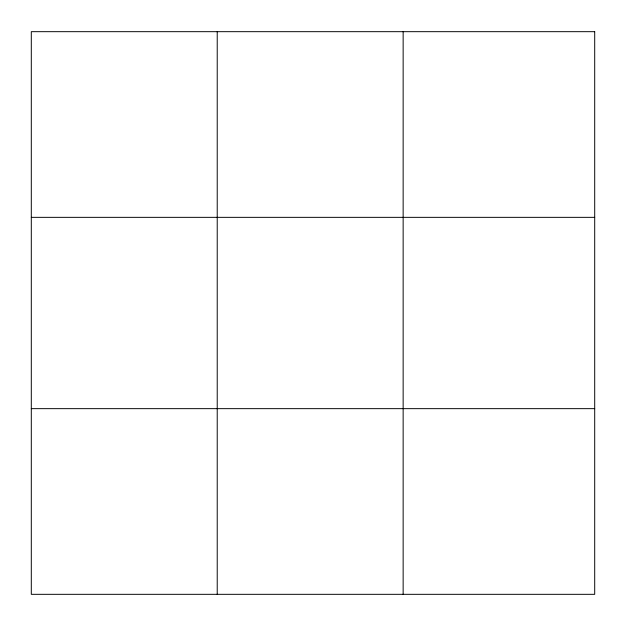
<?xml version="1.0" encoding="UTF-8"?>
<svg xmlns="http://www.w3.org/2000/svg" width="626" height="626" viewBox="0 0 626 626"><rect width="100%" height="100%" fill="white"/><g stroke="black" fill="none" stroke-linecap="round" stroke-linejoin="round"><path stroke-width="0.94" d="M217.222 31.676L217.222 594.324M403.144 31.676L403.144 594.324M31.3 217.347L594.7 217.347M31.3 408.653L594.7 408.653M594.7 31.676L594.7 594.324L31.3 594.324L31.3 31.676L594.7 31.676"/></g></svg>
